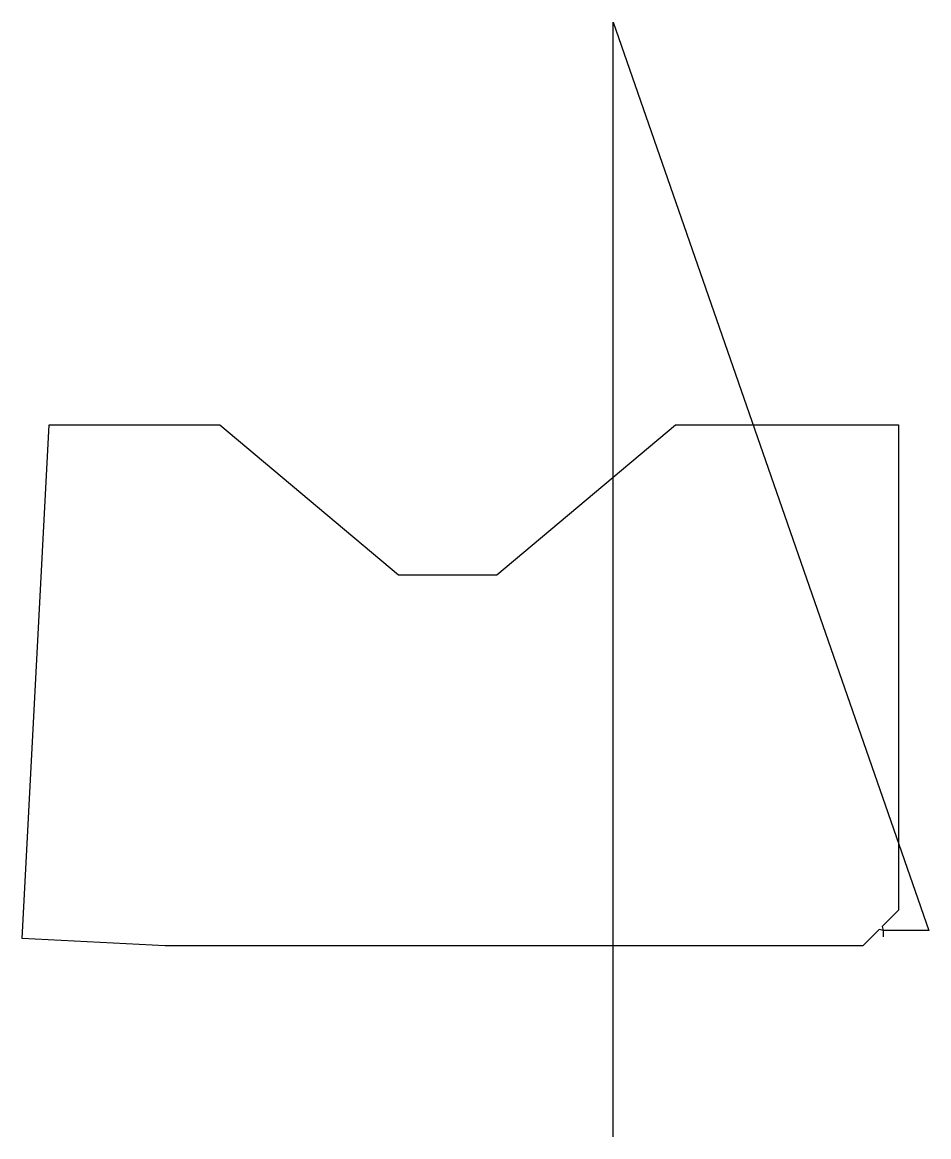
# Model space of a CAD drawing. Header units: metres. Extents: x 45 to 740, y 1145 to 2000.
import ezdxf

# ---------------------------------------------------------------- set-up
doc = ezdxf.new("R2010")
doc.units = ezdxf.units.M

msp = doc.modelspace()

# ---------------------------------------------------------------- linework, layer by layer
at = {"layer": 'TOOL_0'}
for p, q in [((498.377, 1999), (498.377, 2000)), ((498.377, 2000), (740.499, 1303.581)), ((498.377, 1145.383), (498.377, 1999)), ((45.298, 1297.437), (65.934, 1691.2)), ((65.934, 1691.2), (196.903, 1691.2)), ((196.903, 1691.2), (333.955, 1576.2)), ((409.306, 1576.2), (546.358, 1691.2)), ((546.358, 1691.2), (717.381, 1691.2)), ((717.381, 1691.2), (717.381, 1319.139)), ((333.955, 1576.2), (409.306, 1576.2)), ((717.381, 1319.139), (704.722, 1306.48)), ((702.6, 1304.359), (689.941, 1291.7)), ((705.499, 1303.581), (702.6, 1304.359)), ((704.722, 1306.48), (705.5, 1303.581)), ((740.499, 1303.581), (705.499, 1303.581)), ((705.5, 1303.581), (705.5, 1298.581)), ((154.775, 1291.7), (45.298, 1297.437)), ((689.941, 1291.7), (154.775, 1291.7))]:
    msp.add_line(p, q, dxfattribs=at)

doc.saveas('drawing.dxf')
